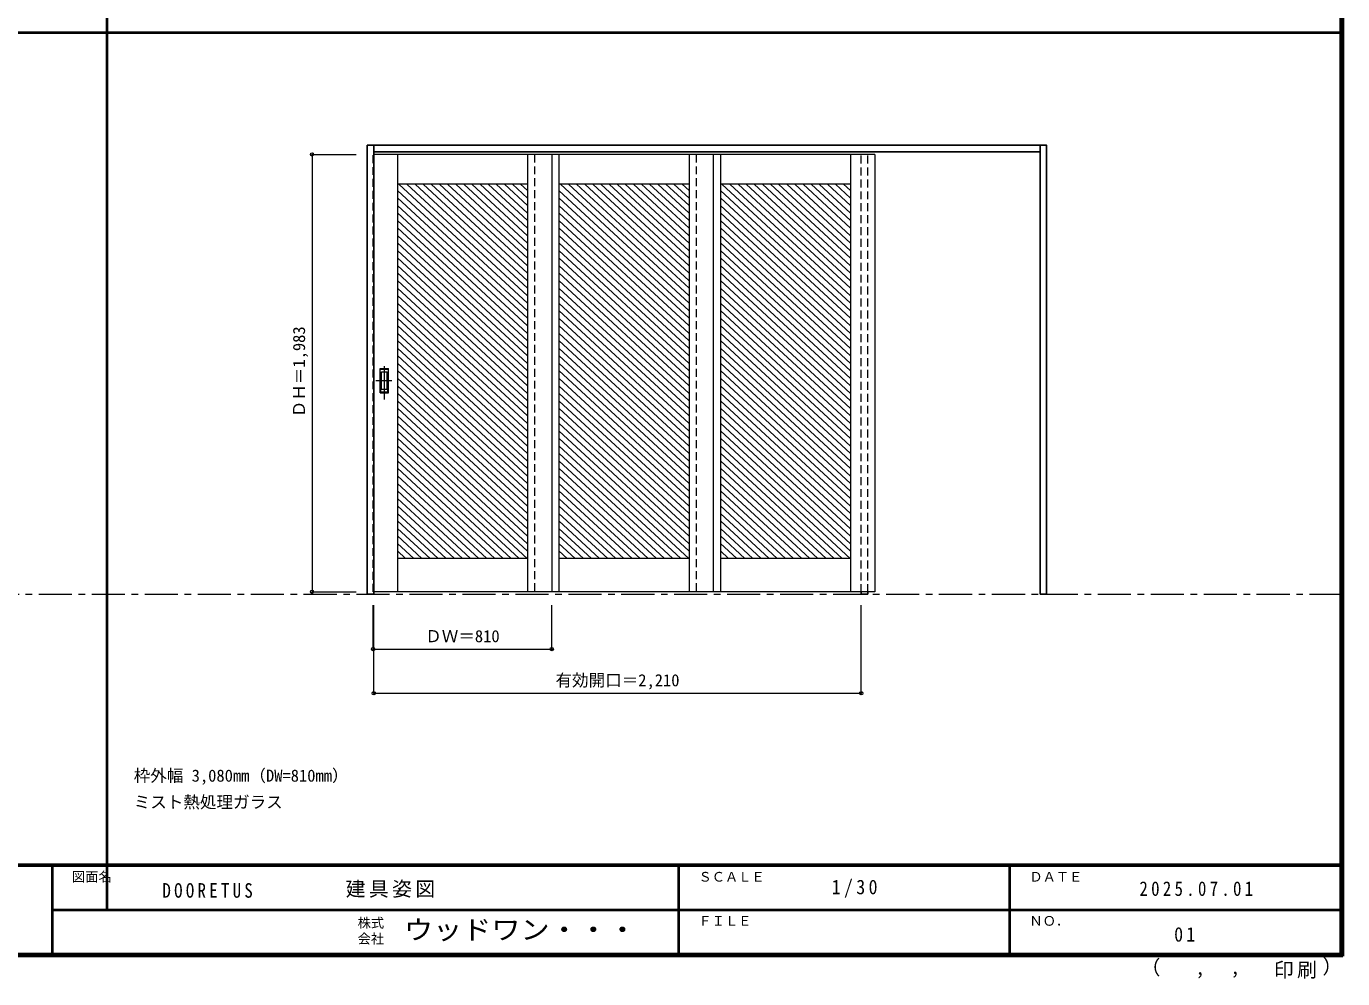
# Model space of a CAD drawing. Units: millimetres, scale not verified. Extents: x -6000 to 5700, y -4307 to 4260.
# Drawn here: x -267 to 5700, y -4307 to 12 of the extents above; entities that cross this region are included whole.
import ezdxf
from ezdxf.enums import TextEntityAlignment as Align

# ---------------------------------------------------------------- set-up
doc = ezdxf.new("R2010")
doc.units = ezdxf.units.MM
doc.header["$LTSCALE"] = 30
doc.header["$PDMODE"] = 32
doc.header["$PDSIZE"] = 15
doc.linetypes.add('CHAIN1', pattern=[8, 5, -1, 1, -1])
doc.linetypes.add('DASHED1', pattern=[1.8, 1.2, -0.6])
for name, color, linetype, lineweight in [('0-1_通り芯', 7, 'CHAIN1', 18), ('0-2_扉', 7, 'Continuous', 18), ('0-4_枠', 3, 'Continuous', 25), ('0-6_引手', 7, 'Continuous', 18), ('0-B_寸法', 4, 'Continuous', 9), ('0-C_ハッチ', 4, 'Continuous', 9), ('F-1_枠', 6, 'Continuous', 40)]:
    doc.layers.add(name, color=color, linetype=linetype, lineweight=lineweight)
doc.layers.add('0-A_文字', color=7, linetype='Continuous')
doc.layers.add('F-A_文字', color=7, linetype='Continuous')
doc.styles.add('ＭＳ ゴシック', font='')
doc.styles.get('ＭＳ ゴシック').set_extended_font_data('MS Gothic')

msp = doc.modelspace()

# ---------------------------------------------------------------- linework, layer by layer
at = {"layer": '0-1_通り芯'}
msp.add_line((-5490, -2562.5), (5700, -2562.5), dxfattribs=at)
at = {"layer": '0-2_扉', "color": 4, "linetype": 'DASHED1', "lineweight": 9}
for p, q in [((1305, -569), (1308, -569)), ((1305, -2552), (1305, -569)), ((2037, -569), (2037, -2552)), ((2769, -569), (2769, -2552)), ((2769, -569), (2769, -2552)), ((1308, -2552), (1305, -2552))]:
    msp.add_line(p, q, dxfattribs=at)
at = {"layer": '0-2_扉'}
for p, q in [((2115, -569), (1308, -569)), ((1415, -569), (1415, -2552)), ((2005, -569), (2005, -2552)), ((2847, -569), (2040, -569)), ((2115, -569), (2115, -2552)), ((2147, -569), (2147, -2552)), ((2737, -569), (2737, -2552)), ((3579, -569), (2772, -569)), ((2847, -569), (2847, -2552)), ((2879, -569), (2879, -2552)), ((3469, -569), (3469, -2552)), ((3579, -569), (3579, -2552)), ((2005, -704), (1415, -704)), ((2737, -704), (2147, -704)), ((3469, -704), (2879, -704)), ((2005, -2402), (1415, -2402)), ((2737, -2402), (2147, -2402)), ((3469, -2402), (2879, -2402)), ((2115, -2552), (1308, -2552)), ((2847, -2552), (2040, -2552)), ((3579, -2552), (2772, -2552))]:
    msp.add_line(p, q, dxfattribs=at)
at = {"layer": '0-4_枠'}
for p, q in [((1308, -2562.5), (1308, -527.5)), ((4328, -2562.5), (4328, -527.5)), ((1308, -557.5), (4328, -557.5)), ((3518, -2552), (3518, -2562.5)), ((3518, -2562.5), (3548, -2562.5)), ((3548, -2552), (3548, -2562.5)), ((4358, -2562.5), (4328, -2562.5))]:
    msp.add_line(p, q, dxfattribs=at)
at = {"layer": '0-4_枠', "color": 4, "linetype": 'DASHED1', "lineweight": 9}
for p, q in [((3518, -2554.5), (3518, -557.5)), ((3548, -2554.5), (3548, -557.5))]:
    msp.add_line(p, q, dxfattribs=at)
at = {"layer": '0-4_枠'}
for points in [[(1308, -2562.5), (1278, -2562.5), (1278, -527.5)], [(1278, -527.5), (4358, -527.5), (4358, -2562.5)]]:
    msp.add_lwpolyline(points, dxfattribs=at)
at = {"layer": '0-6_引手'}
for p, q in [((1337, -1539.5), (1375, -1539.5)), ((1337, -1649.5), (1337, -1539.5)), ((1375, -1649.5), (1375, -1539.5)), ((1343.5, -1555.5), (1368.5, -1555.5)), ((1343.5, -1633.5), (1343.5, -1555.5)), ((1368.5, -1633.5), (1368.5, -1555.5)), ((1337, -1649.5), (1375, -1649.5)), ((1343.5, -1633.5), (1368.5, -1633.5))]:
    msp.add_line(p, q, dxfattribs=at)
at = {"layer": '0-6_引手', "linetype": 'CHAIN1'}
for p, q in [((1356, -1679.73), (1356, -1508.88)), ((1317.93, -1594.5), (1390.43, -1594.5))]:
    msp.add_line(p, q, dxfattribs=at)
at = {"layer": '0-6_引手', "linetype": 'DASHED1'}
for p, q in [((1372, -1645.5), (1372, -1543.5)), ((1340, -1645.5), (1372, -1645.5))]:
    msp.add_line(p, q, dxfattribs=at)
msp.add_lwpolyline([(1340, -1645.5), (1340, -1543.5), (1372, -1543.5)], dxfattribs=at)
at = {"layer": '0-B_寸法'}
for p, q in [((1028, -569), (1028, -2552)), ((1028, -569), (1228, -569)), ((1028, -2552), (1228, -2552)), ((1305, -2812.5), (1305, -2612.5)), ((1308, -3012.5), (1308, -2612.5)), ((2115, -2812.5), (2115, -2612.5)), ((3518, -3012.5), (3518, -2612.5)), ((1305, -2812.5), (2115, -2812.5)), ((1308, -3012.5), (3518, -3012.5))]:
    msp.add_line(p, q, dxfattribs=at)
at = {"layer": '0-B_寸法', "color": 7}
for p in [(1028, -569), (1028, -2552), (1305, -2812.5), (2115, -2812.5), (1308, -3012.5), (3518, -3012.5)]:
    msp.add_point(p, dxfattribs=at)
at = {"layer": '0-C_ハッチ'}
for p, q in [((1421.7, -704), (2005, -1244.09)), ((1458.5, -704), (2005, -1210.02)), ((1495.29, -704), (2005, -1175.95)), ((1532.09, -704), (2005, -1141.88)), ((1568.89, -704), (2005, -1107.81)), ((1605.68, -704), (2005, -1073.74)), ((1642.48, -704), (2005, -1039.66)), ((1679.28, -704), (2005, -1005.59)), ((1716.07, -704), (2005, -971.52)), ((1752.87, -704), (2005, -937.45)), ((1789.67, -704), (2005, -903.38)), ((1826.46, -704), (2005, -869.31)), ((1863.26, -704), (2005, -835.24)), ((1900.06, -704), (2005, -801.17)), ((1936.85, -704), (2005, -767.1)), ((1973.65, -704), (2005, -733.03)), ((2153.7, -704), (2737, -1244.09)), ((2190.5, -704), (2737, -1210.02)), ((2227.29, -704), (2737, -1175.95)), ((2264.09, -704), (2737, -1141.88)), ((2300.89, -704), (2737, -1107.81)), ((2337.68, -704), (2737, -1073.74)), ((2374.48, -704), (2737, -1039.66)), ((2411.28, -704), (2737, -1005.59)), ((2448.07, -704), (2737, -971.52)), ((2484.87, -704), (2737, -937.45)), ((2521.67, -704), (2737, -903.38)), ((2558.46, -704), (2737, -869.31)), ((2595.26, -704), (2737, -835.24)), ((2632.06, -704), (2737, -801.17)), ((2668.85, -704), (2737, -767.1)), ((2705.65, -704), (2737, -733.03)), ((2885.7, -704), (3469, -1244.09)), ((2922.5, -704), (3469, -1210.02)), ((2959.29, -704), (3469, -1175.95)), ((2996.09, -704), (3469, -1141.88)), ((3032.89, -704), (3469, -1107.81)), ((3069.68, -704), (3469, -1073.74)), ((3106.48, -704), (3469, -1039.66)), ((3143.28, -704), (3469, -1005.59)), ((3180.07, -704), (3469, -971.52)), ((3216.87, -704), (3469, -937.45)), ((3253.67, -704), (3469, -903.38)), ((3290.46, -704), (3469, -869.31)), ((3327.26, -704), (3469, -835.24)), ((3364.06, -704), (3469, -801.17)), ((3400.85, -704), (3469, -767.1)), ((3437.65, -704), (3469, -733.03)), ((1415, -731.87), (2005, -1278.16)), ((1415, -765.94), (2005, -1312.23)), ((2147, -731.87), (2737, -1278.16)), ((2147, -765.94), (2737, -1312.23)), ((2879, -731.87), (3469, -1278.16)), ((2879, -765.94), (3469, -1312.23)), ((1415, -800.01), (2005, -1346.3)), ((1415, -834.08), (2005, -1380.38)), ((2147, -800.01), (2737, -1346.3)), ((2147, -834.08), (2737, -1380.38)), ((2879, -800.01), (3469, -1346.3)), ((2879, -834.08), (3469, -1380.38)), ((1415, -868.15), (2005, -1414.45)), ((2147, -868.15), (2737, -1414.45)), ((2879, -868.15), (3469, -1414.45)), ((1415, -902.22), (2005, -1448.52)), ((1415, -936.29), (2005, -1482.59)), ((2147, -902.22), (2737, -1448.52)), ((2147, -936.29), (2737, -1482.59)), ((2879, -902.22), (3469, -1448.52)), ((2879, -936.29), (3469, -1482.59)), ((1415, -970.36), (2005, -1516.66)), ((1415, -1004.43), (2005, -1550.73)), ((2147, -970.36), (2737, -1516.66)), ((2147, -1004.43), (2737, -1550.73)), ((2879, -970.36), (3469, -1516.66)), ((2879, -1004.43), (3469, -1550.73)), ((1415, -1038.51), (2005, -1584.8)), ((1415, -1072.58), (2005, -1618.87)), ((2147, -1038.51), (2737, -1584.8)), ((2147, -1072.58), (2737, -1618.87)), ((2879, -1038.51), (3469, -1584.8)), ((2879, -1072.58), (3469, -1618.87)), ((1415, -1106.65), (2005, -1652.94)), ((2147, -1106.65), (2737, -1652.94)), ((2879, -1106.65), (3469, -1652.94)), ((1415, -1140.72), (2005, -1687.01)), ((1415, -1174.79), (2005, -1721.09)), ((2147, -1140.72), (2737, -1687.01)), ((2147, -1174.79), (2737, -1721.09)), ((2879, -1140.72), (3469, -1687.01)), ((2879, -1174.79), (3469, -1721.09)), ((1415, -1208.86), (2005, -1755.16)), ((1415, -1242.93), (2005, -1789.23)), ((2147, -1208.86), (2737, -1755.16)), ((2147, -1242.93), (2737, -1789.23)), ((2879, -1208.86), (3469, -1755.16)), ((2879, -1242.93), (3469, -1789.23)), ((1415, -1277), (2005, -1823.3)), ((1415, -1311.07), (2005, -1857.37)), ((2147, -1277), (2737, -1823.3)), ((2147, -1311.07), (2737, -1857.37)), ((2879, -1277), (3469, -1823.3)), ((2879, -1311.07), (3469, -1857.37)), ((1415, -1345.14), (2005, -1891.44)), ((2147, -1345.14), (2737, -1891.44)), ((2879, -1345.14), (3469, -1891.44)), ((1415, -1379.22), (2005, -1925.51)), ((1415, -1413.29), (2005, -1959.58)), ((2147, -1379.22), (2737, -1925.51)), ((2147, -1413.29), (2737, -1959.58)), ((2879, -1379.22), (3469, -1925.51)), ((2879, -1413.29), (3469, -1959.58)), ((1415, -1447.36), (2005, -1993.65)), ((1415, -1481.43), (2005, -2027.73)), ((2147, -1447.36), (2737, -1993.65)), ((2147, -1481.43), (2737, -2027.73)), ((2879, -1447.36), (3469, -1993.65)), ((2879, -1481.43), (3469, -2027.73)), ((1415, -1515.5), (2005, -2061.8)), ((1415, -1549.57), (2005, -2095.87)), ((2147, -1515.5), (2737, -2061.8)), ((2147, -1549.57), (2737, -2095.87)), ((2879, -1515.5), (3469, -2061.8)), ((2879, -1549.57), (3469, -2095.87)), ((1415, -1583.64), (2005, -2129.94)), ((2147, -1583.64), (2737, -2129.94)), ((2879, -1583.64), (3469, -2129.94)), ((1415, -1617.71), (2005, -2164.01)), ((1415, -1651.78), (2005, -2198.08)), ((2147, -1617.71), (2737, -2164.01)), ((2147, -1651.78), (2737, -2198.08)), ((2879, -1617.71), (3469, -2164.01)), ((2879, -1651.78), (3469, -2198.08)), ((1415, -1685.86), (2005, -2232.15)), ((1415, -1719.93), (2005, -2266.22)), ((2147, -1685.86), (2737, -2232.15)), ((2147, -1719.93), (2737, -2266.22)), ((2879, -1685.86), (3469, -2232.15)), ((2879, -1719.93), (3469, -2266.22)), ((1415, -1754), (2005, -2300.29)), ((1415, -1788.07), (2005, -2334.36)), ((2147, -1754), (2737, -2300.29)), ((2147, -1788.07), (2737, -2334.36)), ((2879, -1754), (3469, -2300.29)), ((2879, -1788.07), (3469, -2334.36)), ((1415, -1822.14), (2005, -2368.44)), ((2147, -1822.14), (2737, -2368.44)), ((2879, -1822.14), (3469, -2368.44)), ((1415, -1856.21), (2005, -2402.51)), ((1415, -1890.28), (1967.65, -2402)), ((2147, -1856.21), (2737, -2402.51)), ((2147, -1890.28), (2699.65, -2402)), ((2879, -1856.21), (3469, -2402.51)), ((2879, -1890.28), (3431.65, -2402)), ((1415, -1924.35), (1930.86, -2402)), ((1415, -1958.42), (1894.06, -2402)), ((2147, -1924.35), (2662.86, -2402)), ((2147, -1958.42), (2626.06, -2402)), ((2879, -1924.35), (3394.86, -2402)), ((2879, -1958.42), (3358.06, -2402)), ((1415, -1992.49), (1857.26, -2402)), ((1415, -2026.57), (1820.47, -2402)), ((2147, -1992.49), (2589.26, -2402)), ((2147, -2026.57), (2552.47, -2402)), ((2879, -1992.49), (3321.26, -2402)), ((2879, -2026.57), (3284.47, -2402)), ((1415, -2060.64), (1783.67, -2402)), ((2147, -2060.64), (2515.67, -2402)), ((2879, -2060.64), (3247.67, -2402)), ((1415, -2094.71), (1746.87, -2402)), ((1415, -2128.78), (1710.08, -2402)), ((2147, -2094.71), (2478.87, -2402)), ((2147, -2128.78), (2442.08, -2402)), ((2879, -2094.71), (3210.87, -2402)), ((2879, -2128.78), (3174.08, -2402)), ((1415, -2162.85), (1673.28, -2402)), ((1415, -2196.92), (1636.48, -2402)), ((2147, -2162.85), (2405.28, -2402)), ((2147, -2196.92), (2368.48, -2402)), ((2879, -2162.85), (3137.28, -2402)), ((2879, -2196.92), (3100.48, -2402)), ((1415, -2230.99), (1599.69, -2402)), ((1415, -2265.06), (1562.89, -2402)), ((2147, -2230.99), (2331.69, -2402)), ((2147, -2265.06), (2294.89, -2402)), ((2879, -2230.99), (3063.69, -2402)), ((2879, -2265.06), (3026.89, -2402)), ((1415, -2299.13), (1526.09, -2402)), ((2147, -2299.13), (2258.09, -2402)), ((2879, -2299.13), (2990.09, -2402)), ((1415, -2333.21), (1489.3, -2402)), ((1415, -2367.28), (1452.5, -2402)), ((2147, -2333.21), (2221.3, -2402)), ((2147, -2367.28), (2184.5, -2402)), ((2879, -2333.21), (2953.3, -2402)), ((2879, -2367.28), (2916.5, -2402))]:
    msp.add_line(p, q, dxfattribs=at)
at = {"layer": 'F-1_枠'}
for p, q in [((100, -3997.5), (100, 4175)), ((5690, 4175), (5690, -4205)), ((5695, 4175), (5695, -4205)), ((5700, 4175), (5700, -4205)), ((-6000, -15.5), (5700, -15.5)), ((5700, -3790), (-6000, -3790)), ((5700, -3795), (-6000, -3795)), ((-150, -3795), (-150, -4195)), ((2690, -3795), (2690, -4195)), ((4190, -3795), (4190, -4195)), ((-150, -3995), (5690, -3995.01)), ((5700, -4195), (-6000, -4195)), ((5700, -4200), (-6000, -4200)), ((5700, -4205), (-6000, -4205))]:
    msp.add_line(p, q, dxfattribs=at)

# ---------------------------------------------------------------- texts
at = {"layer": '0-A_文字', "style": 'ＭＳ ゴシック'}
for s, p in [('枠外幅 3,080mm（DW=810mm）', (220, -3430)), ('ミスト熱処理ガラス', (220, -3550))]:
    msp.add_text(s, height=54.99, dxfattribs=at).set_placement(p, align=Align.BOTTOM_LEFT)
at = {"layer": '0-B_寸法', "color": 7, "style": 'ＭＳ ゴシック'}
msp.add_text('ＤＨ＝1,983', height=54.99, rotation=90, dxfattribs=at).set_placement((1013, -1760.75), align=Align.BOTTOM_LEFT)
for s, p in [('ＤＷ＝810', (1541.25, -2797.5)), ('有効開口＝2,210', (2131.75, -2997.5))]:
    msp.add_text(s, height=54.99, dxfattribs=at).set_placement(p, align=Align.BOTTOM_LEFT)
at = {"layer": 'F-A_文字', "style": 'ＭＳ ゴシック'}
for s, height, p in [('図面名', 43.99, (-60, -3880)), ('ＳＣＡＬＥ', 43.99, (2780, -3880)), ('ＤＡＴＥ', 43.99, (4280, -3880)), ('株式', 43.99, (1235, -4089)), ('ＦＩＬＥ', 43.99, (2780, -4080)), ('ＮＯ．', 43.99, (4280, -4080)), ('会社', 43.99, (1235, -4161)), ('（', 65.98, (4784.03, -4308.31)), ('）', 65.98, (5608.4, -4304.13)), (',', 65.98, (5031.28, -4308.31)), (',', 65.98, (5190.2, -4305.53))]:
    msp.add_text(s, height=height, dxfattribs=at).set_placement(p, align=Align.BOTTOM_LEFT)
at = {"layer": 'F-A_文字', "style": 'ＭＳ ゴシック', "width": 1.1}
msp.add_text('ウッドワン・・・', height=87.98, dxfattribs=at).set_placement((1445, -4155), align=Align.BOTTOM_LEFT)
at = {"layer": 'F-A_文字', "char_height": 65.98, "attachment_point": 7, "style": 'ＭＳ ゴシック'}
for s, insert in [('\\T1.39;\\W0.85;DOORETUS', (350, -3940.79)), ('\\T1.17;建具姿図', (1180.42, -3940)), ('\\T1.38;\\W0.9;1/30', (3383.75, -3940)), ('\\T1.39;\\W0.85;2025.07.01', (4778.75, -3932.5)), ('\\T1.36;\\W0.9;01', (4936.25, -4140)), ('\\T1.17;印刷', (5388.15, -4306.92))]:
    msp.add_mtext(s, dxfattribs=dict(at, insert=insert))

doc.saveas('drawing.dxf')
